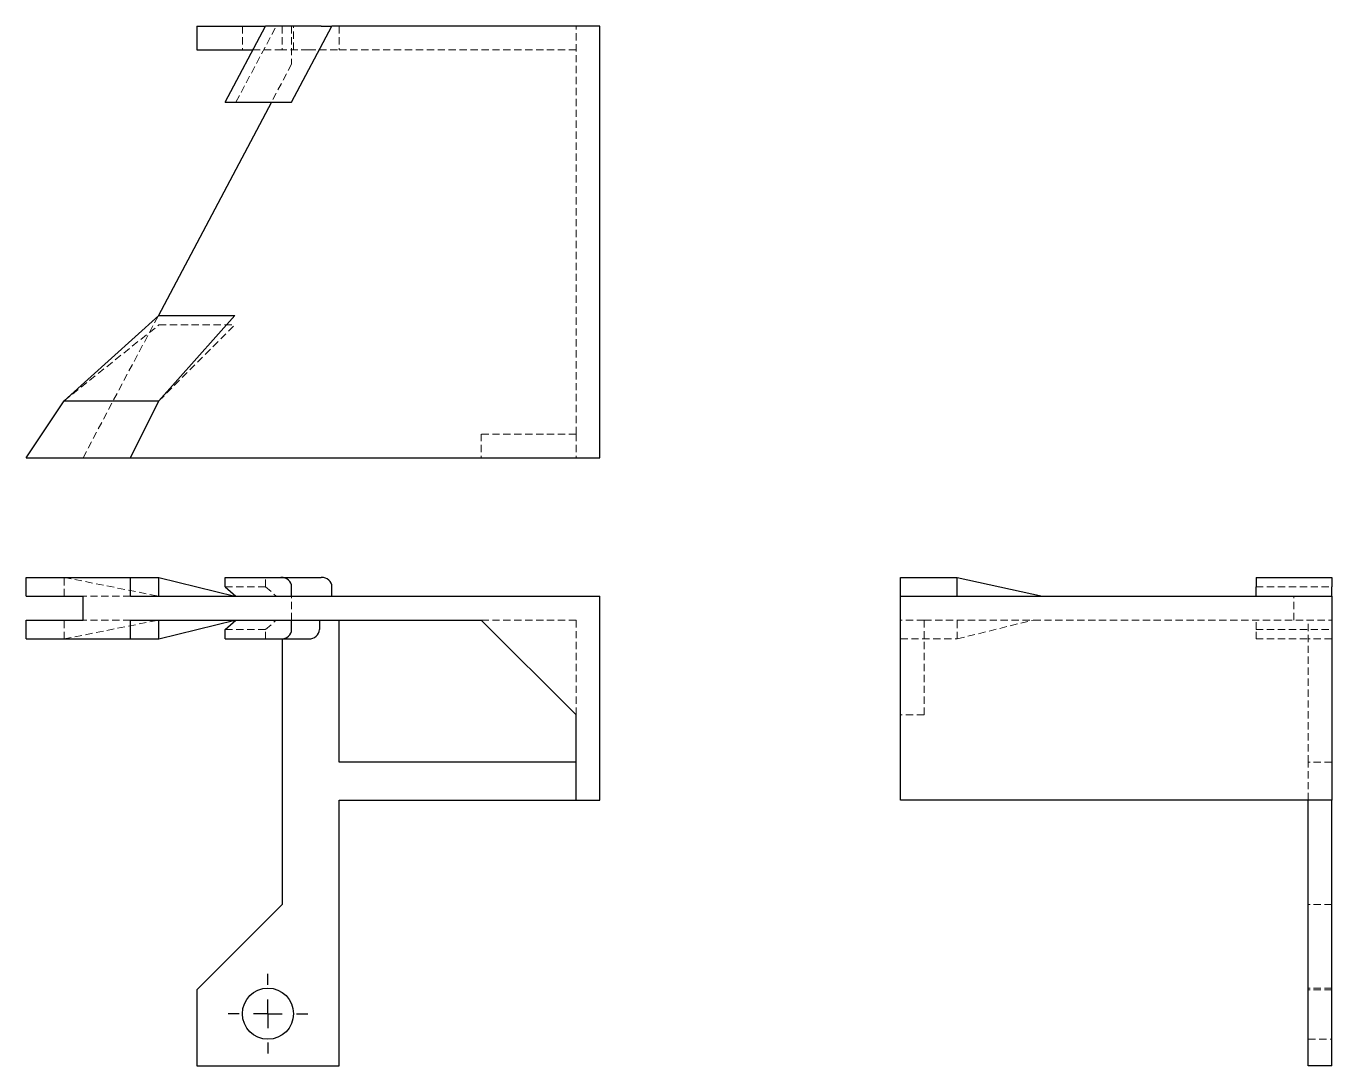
# Model space of a CAD drawing. Header units: millimetres. Extents: x 33 to 261, y 14 to 196.
import ezdxf

# ---------------------------------------------------------------- set-up
doc = ezdxf.new("R2010")
doc.units = ezdxf.units.MM
doc.linetypes.add('HIDDEN', pattern=[1.905, 1.27, -0.635])
doc.layers.add('10', color=7, linetype='Continuous')

# ---------------------------------------------------------------- blocks, each defined once
blk = doc.blocks.new('SW_CENTERMARKSYMBOL_0')
at = {"layer": '10', "color": 0}
for p, q in [((0, 5), (0, 6.96)), ((0, 0), (0, 2.5)), ((-5, 0), (-6.96, 0)), ((0, 0), (-2.5, 0)), ((0, 0), (0, -2.5)), ((0, 0), (2.5, 0)), ((5, 0), (6.96, 0)), ((0, -5), (0, -6.96))]:
    blk.add_line(p, q, dxfattribs=at)

msp = doc.modelspace()

# ---------------------------------------------------------------- linework, layer by layer
at = {"color": 7, "linetype": 'Continuous', "lineweight": 25}
for p, q in [((62.75, 195.6), (62.75, 191.47)), ((62.75, 195.6), (74.74, 195.6)), ((67.71, 182.38), (74.74, 195.6)), ((84.44, 195.6), (74.74, 195.6)), ((79.28, 182.38), (86.31, 195.6)), ((84.44, 195.6), (86.31, 195.6)), ((133, 195.6), (86.31, 195.6)), ((133, 120.4), (133, 195.6)), ((62.75, 191.47), (72.54, 191.47)), ((75.78, 182.38), (55.99, 145.05)), ((67.71, 182.38), (77.41, 182.38)), ((77.41, 182.38), (79.28, 182.38)), ((39.61, 130.31), (56.14, 145.19)), ((56.14, 145.19), (69.36, 145.19)), ((56.14, 130.31), (69.36, 145.19)), ((33, 120.4), (39.61, 130.31)), ((39.61, 130.31), (56.14, 130.31)), ((51.18, 120.4), (56.14, 130.31)), ((33, 120.4), (51.18, 120.4)), ((51.18, 120.4), (133, 120.4)), ((33, 99.56), (51.18, 99.56)), ((33, 96.26), (33, 99.56)), ((51.18, 99.56), (56.14, 99.56)), ((51.18, 96.26), (51.18, 99.56)), ((56.14, 96.26), (56.14, 99.56)), ((56.14, 99.56), (69.36, 96.26)), ((67.71, 99.56), (77.41, 99.56)), ((67.71, 97.91), (67.71, 99.56)), ((67.71, 97.91), (69.58, 96.26)), ((77.41, 99.56), (84.44, 99.56)), ((79.28, 96.26), (79.28, 97.91)), ((86.31, 96.26), (86.31, 97.91)), ((185.4, 99.56), (195.31, 99.56)), ((185.4, 96.26), (185.4, 99.56)), ((195.31, 99.56), (210.19, 96.26)), ((195.31, 96.26), (195.31, 99.56)), ((247.38, 99.56), (260.6, 99.56)), ((247.38, 99.56), (247.38, 97.91)), ((247.38, 96.26), (247.38, 97.91)), ((260.6, 99.56), (260.6, 97.91)), ((260.6, 96.26), (260.6, 97.91)), ((33, 96.26), (42.92, 96.26)), ((42.92, 92.12), (42.92, 96.26)), ((51.18, 96.26), (133, 96.26)), ((133, 60.72), (133, 96.26)), ((185.4, 96.26), (260.6, 96.26)), ((185.4, 60.72), (185.4, 96.26)), ((260.6, 96.26), (260.6, 60.72)), ((33, 88.82), (33, 92.12)), ((33, 92.12), (42.92, 92.12)), ((51.18, 88.82), (51.18, 92.12)), ((51.18, 92.12), (112.34, 92.12)), ((56.14, 88.82), (56.14, 92.12)), ((56.14, 88.82), (69.36, 92.12)), ((67.71, 90.47), (69.58, 92.12)), ((79.28, 90.47), (79.28, 92.12)), ((84.11, 92.12), (84.11, 90.47)), ((87.55, 67.33), (87.55, 92.12)), ((112.34, 92.12), (128.87, 75.6)), ((33, 88.82), (51.18, 88.82)), ((51.18, 88.82), (56.14, 88.82)), ((67.71, 88.82), (67.71, 90.47)), ((67.71, 88.82), (77.41, 88.82)), ((77.41, 88.82), (82.24, 88.82)), ((77.63, 88.82), (77.63, 42.54)), ((128.87, 60.72), (128.87, 75.6)), ((128.87, 67.33), (87.55, 67.33)), ((87.55, 14.44), (87.55, 60.72)), ((87.55, 60.72), (128.87, 60.72)), ((128.87, 60.72), (133, 60.72)), ((260.6, 60.72), (185.4, 60.72)), ((256.47, 14.44), (256.47, 60.72)), ((260.6, 14.44), (260.6, 60.72)), ((62.75, 27.66), (77.63, 42.54)), ((62.75, 27.66), (62.75, 14.44)), ((62.75, 14.44), (87.55, 14.44)), ((260.6, 14.44), (256.47, 14.44))]:
    msp.add_line(p, q, dxfattribs=at)
at = {"color": 7, "linetype": 'HIDDEN', "lineweight": 18}
for p, q in [((69.58, 182.38), (76.61, 195.6)), ((70.69, 195.6), (70.69, 191.47)), ((77.63, 195.6), (77.63, 191.47)), ((79.28, 195.6), (79.28, 188.99)), ((79.61, 191.47), (79.61, 195.6)), ((87.55, 195.6), (87.55, 191.47)), ((128.87, 124.53), (128.87, 195.6)), ((72.54, 191.47), (77.63, 191.47)), ((82.24, 191.47), (77.63, 191.47)), ((82.24, 191.47), (84.11, 191.47)), ((84.11, 191.47), (87.55, 191.47)), ((128.87, 191.47), (87.55, 191.47)), ((79.28, 188.99), (75.78, 182.38)), ((55.99, 145.05), (42.92, 120.4)), ((54.48, 142.21), (56.14, 143.54)), ((56.14, 130.31), (69.36, 143.54)), ((56.14, 143.54), (69.36, 143.54)), ((39.61, 130.31), (54.48, 142.21)), ((112.34, 124.53), (112.34, 120.4)), ((128.87, 124.53), (112.34, 124.53)), ((128.87, 124.53), (128.87, 120.4)), ((39.61, 99.56), (56.14, 96.26)), ((39.61, 96.26), (39.61, 99.56)), ((67.71, 97.91), (74.74, 97.91)), ((74.74, 97.91), (74.74, 99.56)), ((74.74, 97.91), (76.61, 96.26)), ((247.38, 97.91), (260.6, 97.91)), ((51.18, 96.26), (42.92, 96.26)), ((79.28, 92.12), (79.28, 96.26)), ((253.99, 92.12), (253.99, 96.26)), ((39.61, 88.82), (56.14, 92.12)), ((39.61, 88.82), (39.61, 92.12)), ((51.18, 92.12), (42.92, 92.12)), ((74.74, 90.47), (76.61, 92.12)), ((128.87, 92.12), (112.34, 92.12)), ((128.87, 75.6), (128.87, 92.12)), ((189.53, 92.12), (185.4, 92.12)), ((189.53, 92.12), (260.6, 92.12)), ((189.53, 75.6), (189.53, 92.12)), ((195.31, 88.82), (208.54, 92.12)), ((195.31, 88.82), (195.31, 92.12)), ((247.38, 90.47), (247.38, 92.12)), ((256.47, 67.33), (256.47, 92.12)), ((67.71, 90.47), (74.74, 90.47)), ((74.74, 88.82), (74.74, 90.47)), ((185.4, 88.82), (195.31, 88.82)), ((247.38, 88.82), (247.38, 90.47)), ((247.38, 90.47), (260.6, 90.47)), ((247.38, 88.82), (256.47, 88.82)), ((260.6, 88.82), (256.47, 88.82)), ((189.53, 75.6), (185.4, 75.6)), ((260.6, 67.33), (256.47, 67.33)), ((256.47, 60.72), (256.47, 67.33)), ((260.6, 42.54), (256.47, 42.54)), ((260.6, 27.99), (256.47, 27.99)), ((260.6, 27.66), (256.47, 27.66)), ((256.47, 19.07), (260.6, 19.07))]:
    msp.add_line(p, q, dxfattribs=at)
at = {"color": 7, "linetype": 'Continuous', "lineweight": 25}
msp.add_circle((75.15, 23.53), 4.46, dxfattribs=at)
for centre, start_param, end_param in [((77.41, 97.91), 0, 1.570796), ((84.44, 97.91), 0, 1.570796), ((77.41, 90.47), 4.712389, 6.283185), ((82.24, 90.47), 4.712389, 6.283185)]:
    msp.add_ellipse(centre, major_axis=(1.87, 0), ratio=0.882948, start_param=start_param, end_param=end_param, dxfattribs=at)

# ---------------------------------------------------------------- block references
at = {"layer": '10'}
msp.add_blockref('SW_CENTERMARKSYMBOL_0', (75.15, 23.53), dxfattribs=at)

doc.saveas('drawing.dxf')
